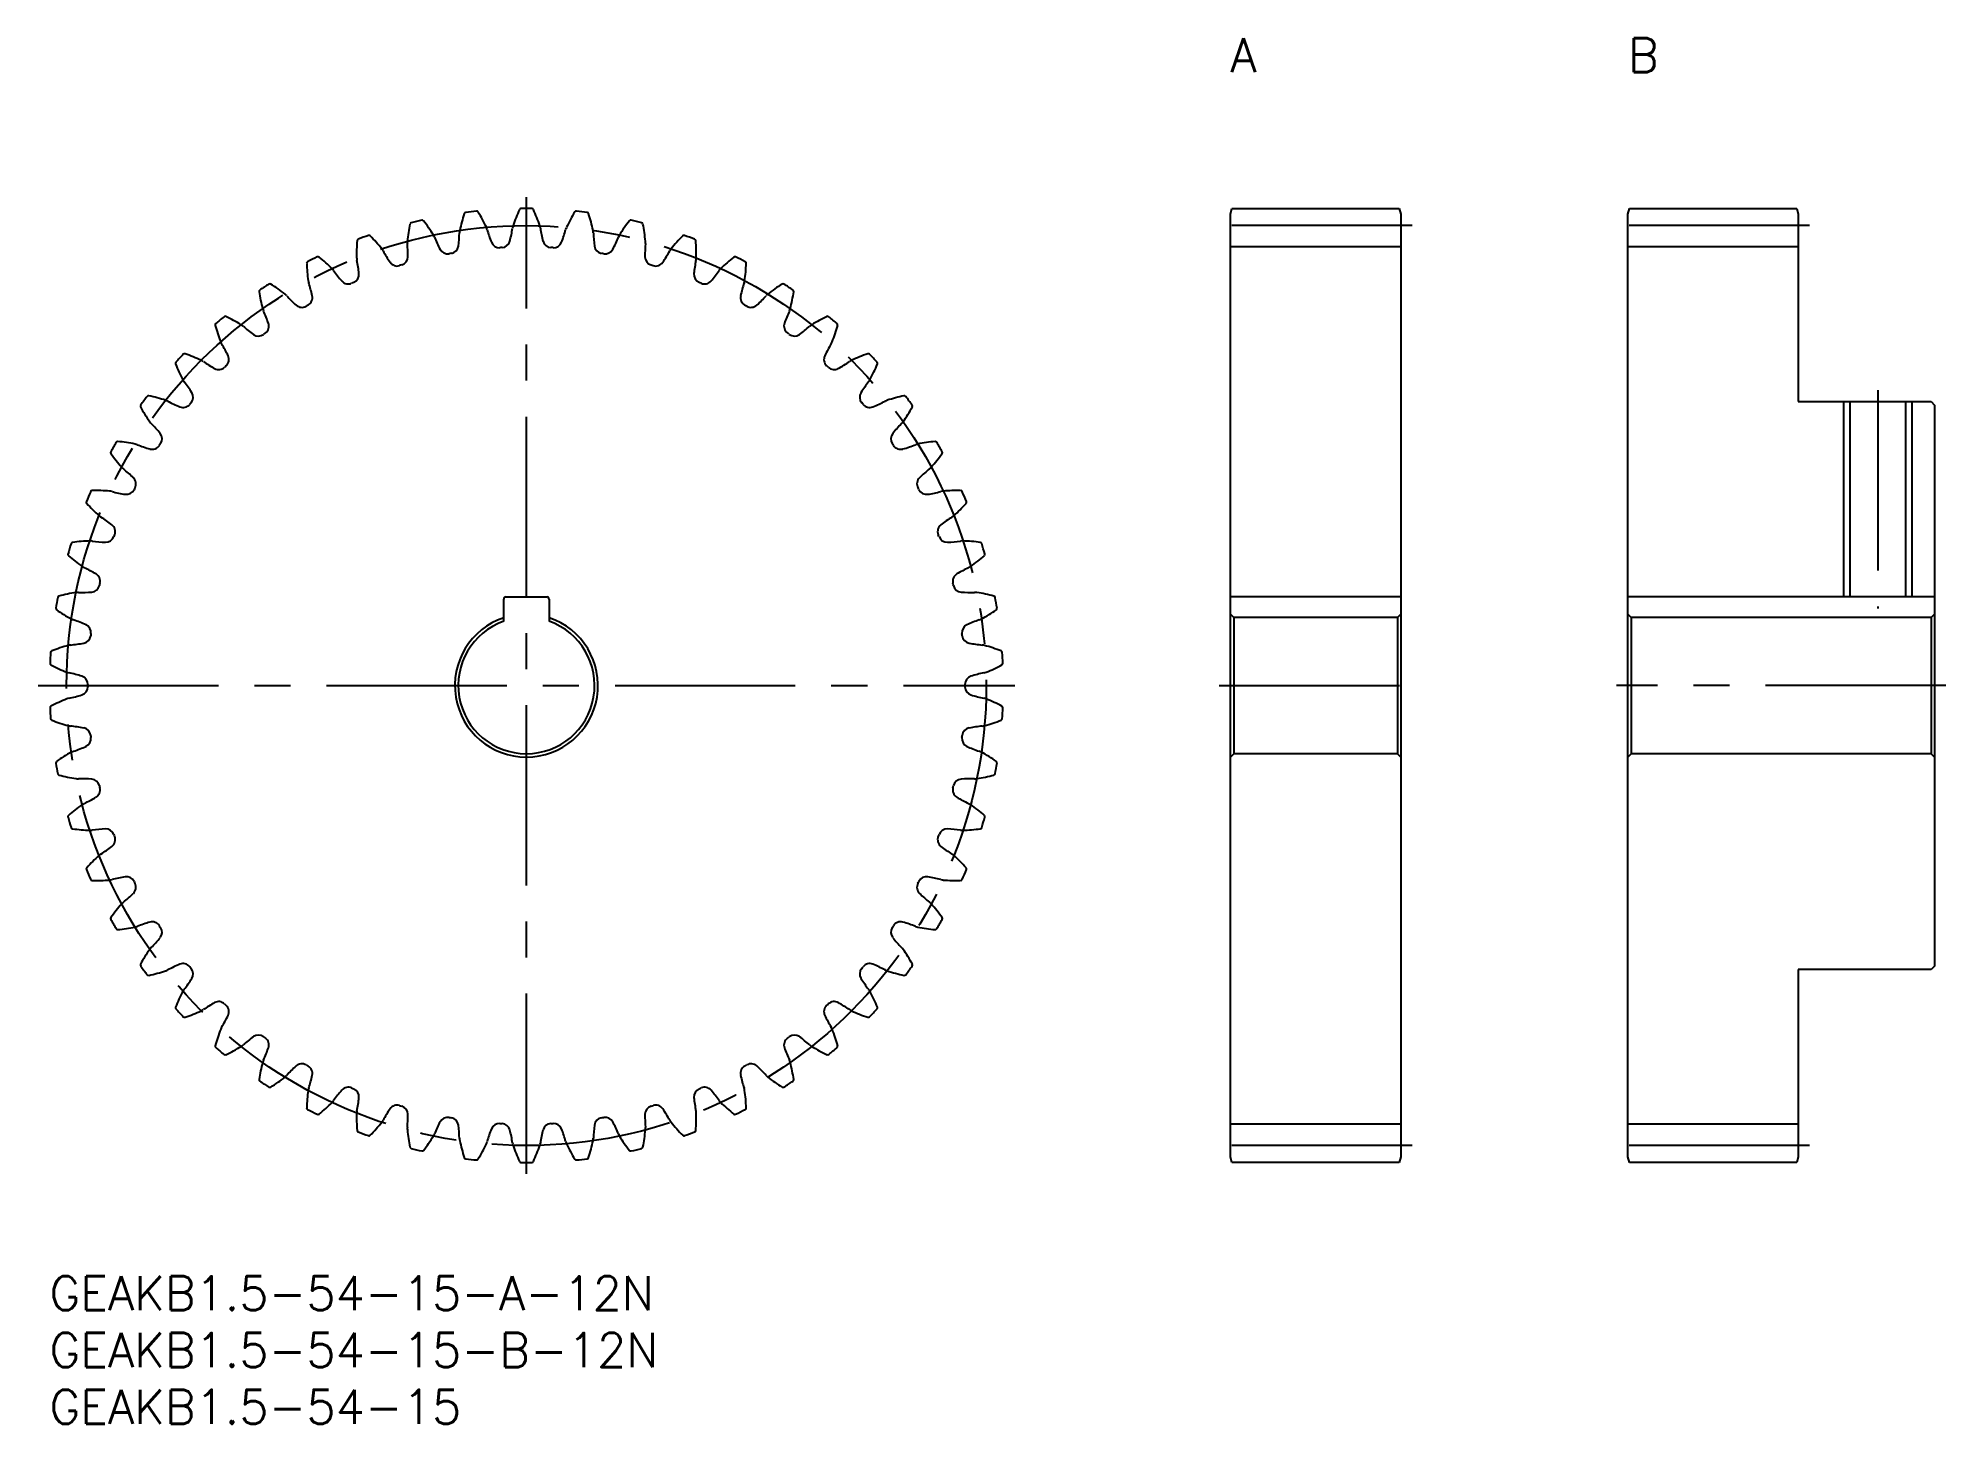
# Model space of a CAD drawing. Extents: x -1 to 167, y -13 to 109.
import ezdxf

# ---------------------------------------------------------------- set-up
doc = ezdxf.new("R2010")
doc.units = 0
doc.header["$LTSCALE"] = 0.5
doc.linetypes.add('CENTER', pattern=[50.8, 31.75, -6.35, 6.35, -6.35])
for name, color, linetype in [('MSM_CENTER', 1, 'CENTER'), ('MSM_CONTINUOUS', 7, 'CONTINUOUS'), ('MSM_NARROW', 5, 'CONTINUOUS'), ('MSM_PART_NUMBER', 7, 'CONTINUOUS')]:
    doc.layers.add(name, color=color, linetype=linetype)
doc.styles.get("Standard").update_dxf_attribs({"font": 'txt.shx', "height": 2, "bigfont": 'bigfont.shx'})

# ---------------------------------------------------------------- blocks, each defined once
blk = doc.blocks.new('*U3')
at = {"layer": 'MSM_PART_NUMBER'}
blk.add_text('GEAKB1.5-54-15-A-12N', height=3, dxfattribs=at).set_placement((0, -3))
blk = doc.blocks.new('*U4')
at = {"layer": 'MSM_PART_NUMBER'}
blk.add_text('GEAKB1.5-54-15-B-12N', height=3, dxfattribs=at).set_placement((0, -8))
blk = doc.blocks.new('*U5')
at = {"layer": 'MSM_PART_NUMBER'}
blk.add_text('GEAKB1.5-54-15', height=3, dxfattribs=at).set_placement((0, -13))
blk = doc.blocks.new('*U6')
at = {"layer": 'MSM_PART_NUMBER'}
blk.add_text('A', height=3, dxfattribs=at).set_placement((104, 106))
blk = doc.blocks.new('*U7')
at = {"layer": 'MSM_PART_NUMBER'}
blk.add_text('B', height=3, dxfattribs=at).set_placement((139, 106))

msp = doc.modelspace()

# ---------------------------------------------------------------- linework, layer by layer
at = {"layer": 'MSM_CENTER'}
for p, q in [((42, 9), (42, 95)), ((120, 92.5), (103, 92.5)), ((155, 92.5), (138, 92.5)), ((161, 78), (161, 58.8)), ((-1, 52), (85, 52)), ((103, 52), (120, 52)), ((167, 52), (138, 52)), ((120, 11.5), (103, 11.5)), ((155, 11.5), (138, 11.5))]:
    msp.add_line(p, q, dxfattribs=at)
msp.add_circle((42, 52), 40.5, dxfattribs=at)
at = {"layer": 'MSM_CONTINUOUS'}
for p, q in [((104, 93.5), (104.13, 94)), ((104, 10.5), (104, 93.5)), ((104.13, 94), (118.87, 94)), ((118.87, 94), (119, 93.5)), ((119, 93.5), (119, 10.5)), ((139, 93.5), (139.13, 94)), ((139, 10.5), (139, 93.5)), ((139.13, 94), (153.87, 94)), ((153.87, 94), (154, 93.5)), ((154, 93.5), (154, 77)), ((119, 90.63), (104, 90.63)), ((154, 90.63), (139, 90.63)), ((154, 77), (165.7, 77)), ((158.54, 77), (158.54, 59.8)), ((163.46, 77), (163.46, 59.8)), ((165.7, 77), (166, 76.7)), ((166, 76.7), (166, 27.3)), ((40, 57.66), (40, 59.6)), ((40.2, 59.8), (43.8, 59.8)), ((44, 59.6), (44, 57.66)), ((119, 59.8), (104, 59.8)), ((166, 59.8), (139, 59.8)), ((104.3, 58), (104, 58.3)), ((118.7, 58), (104.3, 58)), ((104.3, 58), (104.3, 46)), ((119, 58.3), (118.7, 58)), ((118.7, 58), (118.7, 46)), ((139.3, 58), (139, 58.3)), ((165.7, 58), (139.3, 58)), ((139.3, 58), (139.3, 46)), ((166, 58.3), (165.7, 58)), ((165.7, 58), (165.7, 46)), ((104.3, 46), (104, 45.7)), ((118.7, 46), (104.3, 46)), ((119, 45.7), (118.7, 46)), ((139.3, 46), (139, 45.7)), ((165.7, 46), (139.3, 46)), ((166, 45.7), (165.7, 46)), ((154, 27), (154, 10.5)), ((165.7, 27), (154, 27)), ((166, 27.3), (165.7, 27)), ((119, 13.37), (104, 13.37)), ((154, 13.37), (139, 13.37)), ((104.13, 10), (104, 10.5)), ((119, 10.5), (118.87, 10)), ((139.13, 10), (139, 10.5)), ((154, 10.5), (153.87, 10)), ((118.87, 10), (104.13, 10)), ((153.87, 10), (139.13, 10))]:
    msp.add_line(p, q, dxfattribs=at)
for centre, radius, start, end in [((44.97, 89.94), 13.5, 168.4809, 175), ((31.89, 92.61), 0.15, 103.9862, 168.4809), ((42, 52), 42, 102.6805, 103.9862), ((32.81, 92.83), 0.15, 38.1858, 102.6805), ((22.32, 84.58), 13.5, 31.6667, 38.1858), ((49.35, 89.34), 13.5, 161.8142, 168.3333), ((36.67, 93.51), 0.15, 97.3195, 161.8142), ((42, 52), 42, 96.0138, 97.3195), ((37.62, 93.62), 0.15, 31.5191, 96.0138), ((26.24, 86.64), 13.5, 25, 31.5191), ((42, 92.09), 1.24, 161.6667, 171.3757), ((53.64, 88.24), 13.5, 155.1476, 161.6667), ((41.52, 93.85), 0.15, 90.6529, 155.1476), ((42, 52), 42, 89.3471, 90.6529), ((42.48, 93.85), 0.15, 24.8524, 89.3471), ((30.36, 88.24), 13.5, 18.3333, 24.8524), ((42, 92.09), 1.24, 8.6243, 18.3333), ((57.76, 86.64), 13.5, 148.4809, 155), ((46.38, 93.62), 0.15, 83.9859, 148.4809), ((42, 52), 42, 82.6805, 83.9862), ((47.33, 93.51), 0.15, 18.1858, 82.6804), ((34.65, 89.34), 13.5, 11.6667, 18.1858), ((61.68, 84.58), 13.5, 141.8142, 148.3333), ((51.19, 92.83), 0.15, 77.3195, 141.8142), ((42, 52), 42, 76.0138, 77.3195), ((52.11, 92.61), 0.15, 11.5191, 76.0137), ((39.03, 89.94), 13.5, 5, 11.5191), ((40.54, 90.03), 13.5, 175.1476, 181.6667), ((27.24, 91.16), 0.15, 110.6529, 175.1476), ((42, 52), 42, 109.3471, 110.6529), ((28.14, 91.49), 0.15, 44.8524, 109.3472), ((18.67, 82.07), 13.5, 38.3333, 44.8524), ((32.75, 91.01), 1.24, 175, 184.7091), ((19.56, 89.93), 12, 359.1038, 4.7017), ((32.75, 91.01), 1.24, 21.9576, 31.6667), ((45.03, 95.96), 12, 201.965, 207.5629), ((24.11, 92.28), 12, 352.4371, 358.035), ((37.35, 91.82), 1.24, 168.3333, 178.0424), ((37.35, 91.82), 1.24, 15.2909, 25), ((50.12, 95.31), 12, 195.2983, 200.8962), ((39.61, 91.3), 0.75, 200.8962, 273.4839), ((39.81, 91.31), 0.75, 273.1828, 345.7705), ((28.91, 94.08), 12, 345.7705, 351.3684), ((55.09, 94.08), 12, 188.6316, 194.2295), ((44.19, 91.31), 0.75, 194.2295, 266.8173), ((44.39, 91.3), 0.75, 266.5161, 339.1038), ((33.88, 95.31), 12, 339.1038, 344.7017), ((46.65, 91.82), 1.24, 155, 164.7091), ((46.65, 91.82), 1.24, 1.9576, 11.6667), ((59.89, 92.28), 12, 181.965, 187.5629), ((38.97, 95.96), 12, 332.4371, 338.035), ((51.25, 91.01), 1.24, 148.3333, 158.0424), ((64.44, 89.93), 12, 175.2983, 180.8962), ((51.25, 91.01), 1.24, 355.2909, 5), ((65.33, 82.07), 13.5, 135.1476, 141.6667), ((55.86, 91.49), 0.15, 70.6529, 135.1475), ((42, 52), 42, 69.3471, 70.6529), ((56.76, 91.16), 0.15, 4.8524, 69.3471), ((43.46, 90.03), 13.5, 358.3333, 4.8524), ((22.79, 89.18), 0.15, 117.3195, 181.8142), ((36.14, 89.6), 13.5, 181.8142, 188.3333), ((42, 52), 42, 116.0138, 117.3195), ((23.65, 89.61), 0.15, 51.5191, 116.0138), ((15.34, 79.16), 13.5, 45, 51.5191), ((28.29, 89.67), 1.24, 181.6667, 191.3757), ((15.31, 87.06), 12, 5.7705, 11.3684), ((28.29, 89.67), 1.24, 28.6243, 38.3333), ((39.91, 96.02), 12, 208.6316, 214.2295), ((30.61, 89.69), 0.75, 214.2295, 286.8173), ((30.81, 89.75), 0.75, 286.5161, 359.1038), ((35.06, 90.76), 0.75, 207.5629, 280.1506), ((42, 52), 38.63, 99.8494, 100.1506), ((35.26, 90.79), 0.75, 279.8494, 352.4371), ((42, 52), 38.62, 93.1827, 93.4839), ((42, 52), 38.63, 86.5161, 86.8173), ((48.74, 90.79), 0.75, 187.5628, 260.1506), ((42, 52), 38.63, 79.8494, 80.1506), ((48.94, 90.76), 0.75, 259.8494, 332.4372), ((53.19, 89.75), 0.75, 180.8962, 253.4839), ((53.39, 89.69), 0.75, 253.1827, 325.7705), ((44.09, 96.02), 12, 325.7705, 331.3684), ((55.71, 89.67), 1.24, 141.6666, 151.3757), ((68.69, 87.06), 12, 168.6316, 174.2295), ((55.71, 89.67), 1.24, 348.6243, 358.3333), ((68.66, 79.16), 13.5, 128.4809, 135), ((60.35, 89.61), 0.15, 63.9862, 128.4809), ((42, 52), 42, 62.6805, 63.9862), ((47.86, 89.6), 13.5, 351.6667, 358.1858), ((61.21, 89.18), 0.15, 358.1858, 62.6805), ((19.4, 87.22), 0.15, 58.1858, 122.6804), ((24.01, 87.83), 1.24, 188.3333, 198.0424), ((11.42, 83.73), 12, 12.4371, 18.035), ((24.01, 87.83), 1.24, 35.2909, 45), ((34.81, 95.48), 12, 215.2983, 220.8962), ((26.31, 88.11), 0.75, 220.8962, 293.4839), ((42, 52), 38.62, 113.1827, 113.4839), ((26.5, 88.2), 0.75, 293.1827, 5.7705), ((42, 52), 38.63, 106.5161, 106.8173), ((42, 52), 38.62, 73.1827, 73.4839), ((57.5, 88.2), 0.75, 174.2295, 246.8173), ((42, 52), 38.63, 66.5161, 66.8173), ((57.69, 88.11), 0.75, 246.5161, 319.1038), ((49.19, 95.48), 12, 319.1038, 324.7017), ((59.99, 87.83), 1.24, 135, 144.7091), ((72.58, 83.73), 12, 161.965, 167.5629), ((59.99, 87.83), 1.24, 341.9576, 351.6667), ((64.6, 87.22), 0.15, 57.3195, 121.8142), ((18.61, 86.7), 0.15, 123.9862, 188.4809), ((31.81, 88.67), 13.5, 188.4809, 195), ((42, 52), 42, 122.6805, 123.9862), ((12.37, 75.88), 13.5, 51.6667, 58.1858), ((19.97, 85.5), 1.24, 41.9576, 51.6667), ((29.81, 94.35), 12, 221.965, 227.5629), ((22.4, 86.15), 0.75, 299.8494, 12.4371), ((61.6, 86.15), 0.75, 167.5628, 240.1506), ((54.19, 94.35), 12, 312.4371, 318.035), ((64.03, 85.5), 1.24, 128.3333, 138.0424), ((71.63, 75.88), 13.5, 121.8142, 128.3333), ((42, 52), 42, 56.0138, 57.3195), ((52.19, 88.67), 13.5, 345, 351.5191), ((65.39, 86.7), 0.15, 351.5191, 56.0138), ((42, 52), 42, 129.3471, 130.6529), ((15.47, 84.36), 0.15, 64.8524, 129.3471), ((9.79, 72.28), 13.5, 58.3333, 64.8524), ((19.97, 85.5), 1.24, 195, 204.7091), ((7.94, 79.96), 12, 19.1038, 24.7017), ((22.22, 86.05), 0.75, 227.5629, 300.1506), ((42, 52), 38.63, 119.8494, 120.1506), ((42, 52), 38.62, 59.8494, 60.1506), ((61.78, 86.05), 0.75, 239.8494, 312.4371), ((76.06, 79.96), 12, 155.2983, 160.8962), ((64.03, 85.5), 1.24, 335.2909, 345), ((74.21, 72.28), 13.5, 115.1476, 121.6667), ((68.53, 84.36), 0.15, 50.6529, 115.1475), ((42, 52), 42, 49.3471, 50.6529), ((14.74, 83.75), 0.15, 130.6529, 195.1476), ((27.62, 87.24), 13.5, 195.1476, 201.6667), ((16.23, 82.71), 1.24, 48.6243, 58.3333), ((24.98, 92.65), 12, 228.6316, 234.2295), ((18.4, 83.52), 0.75, 234.2295, 306.8173), ((42, 52), 38.63, 126.5161, 126.8173), ((18.57, 83.65), 0.75, 306.5161, 19.1038), ((65.43, 83.65), 0.75, 160.8962, 233.4839), ((42, 52), 38.63, 53.1827, 53.4839), ((65.6, 83.52), 0.75, 233.1827, 305.7704), ((59.02, 92.65), 12, 305.7705, 311.3684), ((67.77, 82.71), 1.24, 121.6666, 131.3757), ((56.38, 87.24), 13.5, 338.3333, 344.8524), ((69.26, 83.75), 0.15, 344.8524, 49.3472), ((42, 52), 42, 136.0138, 137.3195), ((11.89, 81.06), 0.15, 71.5191, 136.0138), ((7.66, 68.4), 13.5, 65, 71.5191), ((16.23, 82.71), 1.24, 201.6667, 211.3757), ((4.92, 75.82), 12, 25.7705, 31.3684), ((15.05, 80.71), 0.75, 313.1827, 25.7705), ((68.95, 80.71), 0.75, 154.2295, 226.8173), ((79.08, 75.82), 12, 148.6316, 154.2295), ((67.77, 82.71), 1.24, 328.6243, 338.3333), ((76.34, 68.4), 13.5, 108.4809, 115), ((72.11, 81.06), 0.15, 43.9862, 108.4809), ((42, 52), 42, 42.6805, 43.9862), ((11.23, 80.37), 0.15, 137.3195, 201.8142), ((23.63, 85.33), 13.5, 201.8142, 208.3333), ((12.84, 79.51), 1.24, 55.2909, 65), ((20.38, 90.4), 12, 235.2983, 240.8962), ((14.9, 80.57), 0.75, 240.8962, 313.4839), ((42, 52), 38.63, 133.1827, 133.4839), ((42, 52), 38.63, 46.5161, 46.8173), ((69.1, 80.57), 0.75, 226.5161, 299.1038), ((63.62, 90.4), 12, 299.1038, 304.7017), ((71.16, 79.51), 1.24, 115, 124.7091), ((60.37, 85.33), 13.5, 331.6667, 338.1858), ((72.77, 80.37), 0.15, 338.1858, 42.6805), ((42, 52), 42, 142.6805, 143.9862), ((8.72, 77.37), 0.15, 78.1858, 142.6804), ((5.98, 64.3), 13.5, 71.6667, 78.1858), ((12.84, 79.51), 1.24, 208.3333, 218.0424), ((2.41, 71.35), 12, 32.4371, 38.035), ((11.9, 77.39), 0.75, 319.8494, 32.4371), ((72.1, 77.39), 0.75, 147.5628, 220.1506), ((81.59, 71.35), 12, 141.965, 147.5629), ((71.16, 79.51), 1.24, 321.9576, 331.6667), ((78.02, 64.3), 13.5, 101.8142, 108.3333), ((75.28, 77.37), 0.15, 37.3195, 101.8142), ((42, 52), 42, 36.0138, 37.3195), ((8.15, 76.61), 0.15, 143.9862, 208.4809), ((19.88, 82.97), 13.5, 208.4809, 215), ((9.84, 75.94), 1.24, 61.9576, 71.6667), ((16.06, 87.63), 12, 241.965, 247.5629), ((11.77, 77.23), 0.75, 247.5629, 320.1506), ((42, 52), 38.62, 139.8494, 140.1506), ((42, 52), 38.63, 39.8494, 40.1506), ((72.23, 77.23), 0.75, 219.8494, 292.4371), ((67.94, 87.63), 12, 292.4371, 298.035), ((74.16, 75.94), 1.24, 108.3333, 118.0424), ((64.12, 82.97), 13.5, 325, 331.5191), ((75.85, 76.61), 0.15, 331.5191, 36.0138), ((9.84, 75.94), 1.24, 215, 224.7091), ((0.43, 66.63), 12, 39.1038, 44.7017), ((9.16, 73.72), 0.75, 326.5161, 39.1038), ((74.84, 73.72), 0.75, 140.8962, 213.4839), ((83.57, 66.63), 12, 135.2983, 140.8962), ((74.16, 75.94), 1.24, 315.2909, 325), ((5.52, 72.51), 0.15, 150.6529, 215.1476), ((42, 52), 42, 149.3471, 150.6529), ((16.44, 80.2), 13.5, 215.1476, 221.6667), ((6, 73.34), 0.15, 84.8524, 149.3471), ((4.8, 60.04), 13.5, 78.3333, 84.8524), ((7.28, 72.05), 1.24, 68.6243, 78.3333), ((12.1, 84.38), 12, 248.6316, 254.2295), ((9.05, 73.55), 0.75, 254.2295, 326.8173), ((42, 52), 38.63, 146.5161, 146.8173), ((42, 52), 38.63, 33.1827, 33.4839), ((74.95, 73.55), 0.75, 213.1827, 285.7704), ((71.9, 84.38), 12, 285.7705, 291.3684), ((76.72, 72.05), 1.24, 101.6666, 111.3757), ((79.2, 60.04), 13.5, 95.1476, 101.6667), ((67.56, 80.2), 13.5, 318.3333, 324.8524), ((78, 73.34), 0.15, 30.6529, 95.1475), ((42, 52), 42, 29.3471, 30.6529), ((78.48, 72.51), 0.15, 324.8524, 29.3471), ((7.28, 72.05), 1.24, 221.6667, 231.3757), ((-0.99, 61.7), 12, 45.7705, 51.3684), ((84.99, 61.7), 12, 128.6316, 134.2295), ((76.72, 72.05), 1.24, 308.6243, 318.3333), ((42, 52), 42, 156.0138, 157.3195), ((3.76, 69.01), 0.15, 91.5191, 156.0138), ((4.12, 55.67), 13.5, 85, 91.5191), ((5.19, 67.88), 1.24, 75.2909, 85), ((8.55, 80.69), 12, 255.2983, 260.8962), ((6.77, 69.58), 0.75, 260.8962, 333.4839), ((6.86, 69.76), 0.75, 333.1827, 45.7705), ((42, 52), 38.62, 153.1827, 153.4839), ((77.14, 69.76), 0.75, 134.2295, 206.8173), ((42, 52), 38.63, 26.5161, 26.8173), ((77.23, 69.58), 0.75, 206.5161, 279.1038), ((75.45, 80.69), 12, 279.1038, 284.7017), ((78.81, 67.88), 1.24, 95, 104.7091), ((79.88, 55.67), 13.5, 88.4809, 95), ((80.24, 69.01), 0.15, 23.9862, 88.4809), ((42, 52), 42, 22.6805, 23.9862), ((3.39, 68.14), 0.15, 157.3195, 221.8143), ((13.34, 77.04), 13.5, 221.8142, 228.3333), ((70.66, 77.04), 13.5, 311.6667, 318.1858), ((80.61, 68.14), 0.15, 318.1858, 22.6805), ((5.19, 67.88), 1.24, 228.3333, 238.0424), ((-1.82, 56.65), 12, 52.4371, 58.035), ((5.04, 65.56), 0.75, 339.8494, 52.4371), ((78.96, 65.56), 0.75, 127.5628, 200.1506), ((85.82, 56.65), 12, 121.965, 127.5629), ((78.81, 67.88), 1.24, 301.9576, 311.6667), ((42, 52), 42, 162.6805, 163.9862), ((2.05, 64.46), 0.15, 98.1858, 162.6804), ((3.95, 51.24), 13.5, 91.6667, 98.1858), ((3.59, 63.5), 1.24, 81.9576, 91.6667), ((5.44, 76.61), 12, 261.965, 267.5629), ((4.96, 65.37), 0.75, 267.5629, 340.1506), ((42, 52), 38.63, 159.8494, 160.1506), ((42, 52), 38.62, 19.8494, 20.1506), ((79.04, 65.37), 0.75, 199.8494, 272.4371), ((78.56, 76.61), 12, 272.4371, 278.035), ((80.41, 63.5), 1.24, 88.3333, 98.0424), ((80.05, 51.24), 13.5, 81.8142, 88.3333), ((81.95, 64.46), 0.15, 17.3195, 81.8142), ((42, 52), 42, 16.0138, 17.3195), ((1.77, 63.55), 0.15, 163.9862, 228.4809), ((10.62, 73.54), 13.5, 228.4809, 235), ((3.59, 63.5), 1.24, 235, 244.7091), ((-2.07, 51.53), 12, 59.1038, 64.7017), ((86.07, 51.53), 12, 115.2983, 120.8962), ((80.41, 63.5), 1.24, 295.2909, 305), ((73.38, 73.54), 13.5, 305, 311.5191), ((82.23, 63.55), 0.15, 311.5191, 16.0138), ((3.66, 60.98), 0.75, 274.2295, 346.8173), ((3.71, 61.18), 0.75, 346.5161, 59.1038), ((42, 52), 38.63, 166.5161, 166.8173), ((80.29, 61.18), 0.75, 120.8962, 193.4839), ((42, 52), 38.63, 13.1827, 13.4839), ((80.34, 60.98), 0.75, 193.1827, 265.7705), ((42, 52), 42, 169.3471, 170.6529), ((0.71, 58.8), 0.15, 170.6529, 235.1475), ((0.87, 59.74), 0.15, 104.8524, 169.3471), ((4.29, 46.83), 13.5, 98.3333, 104.8524), ((2.52, 58.96), 1.24, 88.6243, 98.3333), ((2.83, 72.2), 12, 268.6316, 274.2295), ((40.2, 59.6), 0.2, 90, 180), ((43.8, 59.6), 0.2, 0, 90), ((81.17, 72.2), 12, 265.7705, 271.3684), ((81.48, 58.96), 1.24, 81.6666, 91.3757), ((79.71, 46.83), 13.5, 75.1476, 81.6667), ((83.13, 59.74), 0.15, 10.6529, 75.1475), ((42, 52), 42, 9.3471, 10.6529), ((83.29, 58.8), 0.15, 304.8524, 9.3472), ((8.33, 69.75), 13.5, 235.1476, 241.6667), ((2.52, 58.96), 1.24, 241.6666, 251.3757), ((-1.71, 46.41), 12, 65.7705, 71.3684), ((2.9, 56.67), 0.75, 353.1827, 65.7705), ((42, 52), 6.3, 108.5094, 71.4906), ((42, 52), 6, 109.4712, 70.5288), ((81.1, 56.67), 0.75, 114.2295, 186.8173), ((85.71, 46.41), 12, 108.6316, 114.2295), ((81.48, 58.96), 1.24, 288.6243, 298.3333), ((75.67, 69.75), 13.5, 298.3333, 304.8524), ((5.15, 42.49), 13.5, 105, 111.5191), ((1.98, 54.33), 1.24, 95.2909, 105), ((0.75, 67.52), 12, 275.2983, 280.8962), ((2.88, 56.47), 0.75, 280.8962, 353.4839), ((42, 52), 38.62, 173.1827, 173.4839), ((42, 52), 38.62, 6.5161, 6.8173), ((81.12, 56.47), 0.75, 186.5161, 259.1038), ((83.25, 67.52), 12, 259.1038, 264.7017), ((82.02, 54.33), 1.24, 75, 84.7091), ((78.85, 42.49), 13.5, 68.4809, 75), ((42, 52), 42, 176.0138, 177.3195), ((0.2, 53.96), 0.15, 177.3195, 241.8142), ((0.25, 54.91), 0.15, 111.5191, 176.0138), ((6.5, 65.72), 13.5, 241.8142, 248.3333), ((77.5, 65.72), 13.5, 291.6667, 298.1858), ((83.75, 54.91), 0.15, 3.9862, 68.4809), ((83.8, 53.96), 0.15, 298.1858, 2.6805), ((42, 52), 42, 2.6805, 3.9862), ((1.98, 54.33), 1.24, 248.3333, 258.0424), ((-0.77, 41.38), 12, 72.4371, 78.035), ((2.63, 52.1), 0.75, 359.8494, 72.4371), ((42, 52), 38.63, 179.8494, 180.1506), ((81.37, 52.1), 0.75, 107.5628, 180.1506), ((42, 52), 38.63, 359.8494, 0.1506), ((84.77, 41.38), 12, 101.965, 107.5629), ((82.02, 54.33), 1.24, 281.9576, 291.6667), ((6.5, 38.28), 13.5, 111.6667, 118.1858), ((1.98, 49.67), 1.24, 101.9576, 111.6667), ((-0.77, 62.62), 12, 281.965, 287.5629), ((2.63, 51.9), 0.75, 287.5629, 0.1506), ((81.37, 51.9), 0.75, 179.8494, 252.4371), ((84.77, 62.62), 12, 252.4371, 258.035), ((82.02, 49.67), 1.24, 68.3333, 78.0424), ((77.5, 38.28), 13.5, 61.8142, 68.3333), ((0.2, 50.04), 0.15, 118.1858, 182.6804), ((42, 52), 42, 182.6805, 183.9862), ((0.25, 49.09), 0.15, 183.9862, 248.4809), ((5.15, 61.51), 13.5, 248.4809, 255), ((78.85, 61.51), 13.5, 285, 291.5191), ((83.75, 49.09), 0.15, 291.5191, 356.0138), ((83.8, 50.04), 0.15, 357.3195, 61.8142), ((42, 52), 42, 356.0138, 357.3195), ((1.98, 49.67), 1.24, 255, 264.7091), ((0.75, 36.48), 12, 79.1038, 84.7017), ((2.88, 47.53), 0.75, 6.5161, 79.1038), ((2.9, 47.33), 0.75, 294.2295, 6.8173), ((42, 52), 38.63, 186.5161, 186.8173), ((42, 52), 38.63, 353.1827, 353.4839), ((81.1, 47.33), 0.75, 173.1827, 245.7704), ((81.12, 47.53), 0.75, 100.8962, 173.4839), ((83.25, 36.48), 12, 95.2983, 100.8962), ((82.02, 49.67), 1.24, 275.2909, 285), ((8.33, 34.25), 13.5, 118.3333, 124.8524), ((2.52, 45.04), 1.24, 108.6243, 118.3333), ((-1.71, 57.59), 12, 288.6316, 294.2295), ((85.71, 57.59), 12, 245.7705, 251.3684), ((81.48, 45.04), 1.24, 61.6666, 71.3757), ((75.67, 34.25), 13.5, 55.1476, 61.6667), ((0.71, 45.2), 0.15, 124.8524, 189.3471), ((42, 52), 42, 189.3471, 190.6529), ((0.87, 44.26), 0.15, 190.6529, 255.1475), ((4.29, 57.17), 13.5, 255.1476, 261.6667), ((2.52, 45.04), 1.24, 261.6667, 271.3757), ((2.83, 31.8), 12, 85.7705, 91.3684), ((3.66, 43.02), 0.75, 13.1827, 85.7705), ((80.34, 43.02), 0.75, 94.2295, 166.8173), ((81.17, 31.8), 12, 88.6316, 94.2295), ((81.48, 45.04), 1.24, 268.6243, 278.3333), ((79.71, 57.17), 13.5, 278.3333, 284.8524), ((83.13, 44.26), 0.15, 284.8524, 349.3472), ((42, 52), 42, 349.3471, 350.6529), ((83.29, 45.2), 0.15, 350.6529, 55.1475), ((-2.07, 52.47), 12, 295.2983, 300.8962), ((3.71, 42.82), 0.75, 300.8962, 13.4839), ((42, 52), 38.63, 193.1827, 193.4839), ((80.29, 42.82), 0.75, 166.5161, 239.1038), ((42, 52), 38.63, 346.5161, 346.8173), ((86.07, 52.47), 12, 239.1038, 244.7017), ((1.77, 40.45), 0.15, 131.5191, 196.0138), ((42, 52), 42, 196.0138, 197.3195), ((10.62, 30.46), 13.5, 125, 131.5191), ((3.59, 40.5), 1.24, 115.2909, 125), ((80.41, 40.5), 1.24, 55, 64.7091), ((73.38, 30.46), 13.5, 48.4809, 55), ((42, 52), 42, 342.6805, 343.9862), ((82.23, 40.45), 0.15, 343.9862, 48.4809), ((2.05, 39.54), 0.15, 197.3195, 261.8142), ((3.95, 52.76), 13.5, 261.8142, 268.3333), ((3.59, 40.5), 1.24, 268.3333, 278.0424), ((5.44, 27.39), 12, 92.4371, 98.035), ((4.96, 38.63), 0.75, 19.8494, 92.4372), ((5.04, 38.44), 0.75, 307.5629, 20.1506), ((42, 52), 38.63, 199.8494, 200.1506), ((78.96, 38.44), 0.75, 159.8494, 232.4371), ((42, 52), 38.63, 339.8494, 340.1506), ((79.04, 38.63), 0.75, 87.5629, 160.1506), ((78.56, 27.39), 12, 81.965, 87.5629), ((80.41, 40.5), 1.24, 261.9576, 271.6667), ((80.05, 52.76), 13.5, 271.6667, 278.1858), ((81.95, 39.54), 0.15, 278.1858, 342.6805), ((13.34, 26.96), 13.5, 131.6667, 138.1858), ((5.19, 36.12), 1.24, 121.9576, 131.6667), ((-1.82, 47.35), 12, 301.965, 307.5629), ((85.82, 47.35), 12, 232.4371, 238.035), ((78.81, 36.12), 1.24, 48.3333, 58.0424), ((70.66, 26.96), 13.5, 41.8142, 48.3333), ((3.39, 35.86), 0.15, 138.1858, 202.6804), ((42, 52), 42, 202.6805, 203.9862), ((42, 52), 42, 336.0138, 337.3195), ((80.61, 35.86), 0.15, 337.3195, 41.8142), ((3.76, 34.99), 0.15, 203.9862, 268.4809), ((4.12, 48.33), 13.5, 268.4809, 275), ((5.19, 36.12), 1.24, 275, 284.7091), ((8.55, 23.31), 12, 99.1038, 104.7017), ((-0.99, 42.3), 12, 308.6316, 314.2295), ((6.77, 34.42), 0.75, 26.5161, 99.1038), ((6.86, 34.24), 0.75, 314.2295, 26.8173), ((42, 52), 38.62, 206.5161, 206.8173), ((77.14, 34.24), 0.75, 153.1827, 225.7705), ((42, 52), 38.62, 333.1827, 333.4839), ((77.23, 34.42), 0.75, 80.8962, 153.4839), ((84.99, 42.3), 12, 225.7705, 231.3684), ((75.45, 23.31), 12, 75.2983, 80.8962), ((78.81, 36.12), 1.24, 255.2909, 265), ((79.88, 48.33), 13.5, 265, 271.5191), ((80.24, 34.99), 0.15, 271.5191, 336.0138), ((16.44, 23.8), 13.5, 138.3333, 144.8524), ((7.28, 31.95), 1.24, 128.6243, 138.3333), ((76.72, 31.95), 1.24, 41.6666, 51.3757), ((67.56, 23.8), 13.5, 35.1476, 41.6667), ((5.52, 31.49), 0.15, 144.8524, 209.3471), ((42, 52), 42, 209.3471, 210.6529), ((6, 30.66), 0.15, 210.6529, 275.1475), ((4.8, 43.96), 13.5, 275.1476, 281.6667), ((7.28, 31.95), 1.24, 281.6667, 291.3757), ((12.1, 19.62), 12, 105.7705, 111.3684), ((9.05, 30.45), 0.75, 33.1827, 105.7705), ((42, 52), 38.63, 213.1827, 213.4839), ((9.16, 30.28), 0.75, 320.8962, 33.4839), ((74.84, 30.28), 0.75, 146.5161, 219.1038), ((42, 52), 38.63, 326.5161, 326.8173), ((74.95, 30.45), 0.75, 74.2295, 146.8173), ((71.9, 19.62), 12, 68.6316, 74.2295), ((76.72, 31.95), 1.24, 248.6243, 258.3333), ((79.2, 43.96), 13.5, 258.3333, 264.8524), ((78, 30.66), 0.15, 264.8524, 329.3472), ((42, 52), 42, 329.3471, 330.6529), ((78.48, 31.49), 0.15, 330.6529, 35.1475), ((19.88, 21.03), 13.5, 145, 151.5191), ((9.84, 28.06), 1.24, 135.2909, 145), ((0.43, 37.37), 12, 315.2983, 320.8962), ((83.57, 37.37), 12, 219.1038, 224.7017), ((74.16, 28.06), 1.24, 35, 44.7091), ((64.12, 21.03), 13.5, 28.4809, 35), ((8.15, 27.39), 0.15, 151.5191, 216.0138), ((42, 52), 42, 216.0138, 217.3195), ((5.98, 39.7), 13.5, 281.8142, 288.3333), ((9.84, 28.06), 1.24, 288.3333, 298.0424), ((16.06, 16.37), 12, 112.4371, 118.035), ((11.77, 26.77), 0.75, 39.8494, 112.4371), ((42, 52), 38.62, 219.8494, 220.1506), ((11.9, 26.61), 0.75, 327.5629, 40.1506), ((72.1, 26.61), 0.75, 139.8494, 212.4371), ((42, 52), 38.63, 319.8494, 320.1506), ((72.23, 26.77), 0.75, 67.5629, 140.1506), ((67.94, 16.37), 12, 61.965, 67.5629), ((74.16, 28.06), 1.24, 241.9576, 251.6667), ((78.02, 39.7), 13.5, 251.6667, 258.1858), ((42, 52), 42, 322.6805, 323.9862), ((75.85, 27.39), 0.15, 323.9862, 28.4809), ((8.72, 26.63), 0.15, 217.3195, 281.8142), ((12.84, 24.49), 1.24, 141.9576, 151.6667), ((2.41, 32.65), 12, 321.965, 327.5629), ((81.59, 32.65), 12, 212.4371, 218.035), ((71.16, 24.49), 1.24, 28.3333, 38.0424), ((75.28, 26.63), 0.15, 258.1858, 322.6805), ((11.23, 23.63), 0.15, 158.1858, 222.6804), ((23.63, 18.67), 13.5, 151.6667, 158.1858), ((42, 52), 42, 222.6805, 223.9862), ((20.38, 13.6), 12, 119.1038, 124.7017), ((14.9, 23.43), 0.75, 46.5161, 119.1038), ((42, 52), 38.63, 226.5161, 226.8173), ((15.05, 23.29), 0.75, 334.2295, 46.8173), ((68.95, 23.29), 0.75, 133.1827, 205.7705), ((42, 52), 38.63, 313.1827, 313.4839), ((69.1, 23.43), 0.75, 60.8962, 133.4839), ((63.62, 13.6), 12, 55.2983, 60.8962), ((42, 52), 42, 316.0138, 317.3195), ((60.37, 18.67), 13.5, 21.8142, 28.3333), ((72.77, 23.63), 0.15, 317.3195, 21.8142), ((11.89, 22.94), 0.15, 223.9862, 288.4809), ((7.66, 35.6), 13.5, 288.4809, 295), ((12.84, 24.49), 1.24, 295, 304.7091), ((16.23, 21.29), 1.24, 148.6243, 158.3333), ((4.92, 28.18), 12, 328.6316, 334.2295), ((79.08, 28.18), 12, 205.7705, 211.3684), ((67.77, 21.29), 1.24, 21.6666, 31.3757), ((71.16, 24.49), 1.24, 235.2909, 245), ((76.34, 35.6), 13.5, 245, 251.5191), ((72.11, 22.94), 0.15, 251.5191, 316.0138), ((27.62, 16.76), 13.5, 158.3333, 164.8524), ((14.74, 20.25), 0.15, 164.8524, 229.3472), ((9.79, 31.72), 13.5, 295.1476, 301.6667), ((16.23, 21.29), 1.24, 301.6667, 311.3757), ((24.98, 11.35), 12, 125.7705, 131.3684), ((18.4, 20.48), 0.75, 53.1827, 125.7705), ((42, 52), 38.63, 233.1827, 233.4839), ((18.57, 20.35), 0.75, 340.8962, 53.4839), ((65.43, 20.35), 0.75, 126.5161, 199.1038), ((42, 52), 38.63, 306.5161, 306.8173), ((65.6, 20.48), 0.75, 54.2295, 126.8173), ((59.02, 11.35), 12, 48.6316, 54.2295), ((67.77, 21.29), 1.24, 228.6243, 238.3333), ((74.21, 31.72), 13.5, 238.3333, 244.8524), ((56.38, 16.76), 13.5, 15.1476, 21.6667), ((69.26, 20.25), 0.15, 310.6529, 15.1475), ((42, 52), 42, 229.3471, 230.6529), ((15.47, 19.64), 0.15, 230.6529, 295.1475), ((31.81, 15.33), 13.5, 165, 171.5191), ((19.97, 18.5), 1.24, 155.2909, 165), ((7.94, 24.04), 12, 335.2983, 340.8962), ((29.81, 9.65), 12, 132.4371, 138.035), ((22.22, 17.95), 0.75, 59.8494, 132.4371), ((42, 52), 38.63, 239.8494, 240.1506), ((22.4, 17.85), 0.75, 347.5629, 60.1506), ((61.6, 17.85), 0.75, 119.8494, 192.4371), ((42, 52), 38.63, 299.8494, 300.1506), ((61.78, 17.95), 0.75, 47.5629, 120.1506), ((54.19, 9.65), 12, 41.965, 47.5629), ((76.06, 24.04), 12, 199.1038, 204.7017), ((64.03, 18.5), 1.24, 15, 24.7091), ((52.19, 15.33), 13.5, 8.4809, 15), ((68.53, 19.64), 0.15, 244.8524, 309.3471), ((42, 52), 42, 309.3471, 310.6529), ((18.61, 17.3), 0.15, 171.5191, 236.0138), ((42, 52), 42, 236.0138, 237.3195), ((12.37, 28.12), 13.5, 301.8142, 308.3333), ((19.97, 18.5), 1.24, 308.3333, 318.0424), ((11.42, 20.27), 12, 341.965, 347.5629), ((72.58, 20.27), 12, 192.4371, 198.035), ((64.03, 18.5), 1.24, 221.9576, 231.6667), ((71.63, 28.12), 13.5, 231.6667, 238.1858), ((42, 52), 42, 302.6805, 303.9862), ((65.39, 17.3), 0.15, 303.9862, 8.4809), ((19.4, 16.78), 0.15, 237.3195, 301.8142), ((36.14, 14.4), 13.5, 171.6667, 178.1858), ((24.01, 16.17), 1.24, 161.9576, 171.6667), ((15.34, 24.84), 13.5, 308.4809, 315), ((24.01, 16.17), 1.24, 315, 324.7091), ((34.81, 8.52), 12, 139.1038, 144.7017), ((26.31, 15.89), 0.75, 66.5161, 139.1038), ((42, 52), 38.63, 246.5161, 246.8173), ((26.5, 15.8), 0.75, 354.2295, 66.8173), ((15.31, 16.94), 12, 348.6316, 354.2295), ((57.5, 15.8), 0.75, 113.1827, 185.7704), ((68.69, 16.94), 12, 185.7705, 191.3684), ((42, 52), 38.63, 293.1827, 293.4839), ((57.69, 15.89), 0.75, 40.8962, 113.4839), ((49.19, 8.52), 12, 35.2983, 40.8962), ((59.99, 16.17), 1.24, 215.2909, 225), ((68.66, 24.84), 13.5, 225, 231.5191), ((59.99, 16.17), 1.24, 8.3333, 18.0424), ((47.86, 14.4), 13.5, 1.8142, 8.3333), ((64.6, 16.78), 0.15, 238.1858, 302.6804), ((22.79, 14.82), 0.15, 178.1858, 242.6804), ((42, 52), 42, 242.6805, 243.9862), ((23.65, 14.39), 0.15, 243.9862, 308.4809), ((40.54, 13.97), 13.5, 178.3333, 184.8524), ((28.29, 14.33), 1.24, 168.6243, 178.3333), ((18.67, 21.93), 13.5, 315.1476, 321.6667), ((28.29, 14.33), 1.24, 321.6666, 331.3757), ((39.91, 7.98), 12, 145.7705, 151.3684), ((30.61, 14.31), 0.75, 73.1827, 145.7705), ((42, 52), 38.63, 253.1827, 253.4839), ((30.81, 14.25), 0.75, 0.8962, 73.4839), ((19.56, 14.07), 12, 355.2983, 0.8962), ((45.03, 8.04), 12, 152.4371, 158.035), ((35.06, 13.24), 0.75, 79.8494, 152.4371), ((42, 52), 38.63, 259.8494, 260.1506), ((35.26, 13.21), 0.75, 7.5629, 80.1506), ((39.61, 12.7), 0.75, 86.5161, 159.1038), ((42, 52), 38.63, 266.5161, 266.8173), ((42, 52), 38.62, 273.1827, 273.4839), ((44.39, 12.7), 0.75, 20.8962, 93.4839), ((48.74, 13.21), 0.75, 99.8494, 172.4371), ((42, 52), 38.63, 279.8494, 280.1506), ((48.94, 13.24), 0.75, 27.5629, 100.1506), ((38.97, 8.04), 12, 21.965, 27.5629), ((53.19, 14.25), 0.75, 106.5161, 179.1038), ((64.44, 14.07), 12, 179.1038, 184.7017), ((42, 52), 38.63, 286.5161, 286.8173), ((53.39, 14.31), 0.75, 34.2295, 106.8173), ((44.09, 7.98), 12, 28.6316, 34.2295), ((55.71, 14.33), 1.24, 208.6243, 218.3333), ((65.33, 21.93), 13.5, 218.3333, 224.8524), ((43.46, 13.97), 13.5, 355.1476, 1.6667), ((55.71, 14.33), 1.24, 1.6666, 11.3757), ((60.35, 14.39), 0.15, 231.5192, 296.0138), ((42, 52), 42, 296.0138, 297.3195), ((61.21, 14.82), 0.15, 297.3195, 1.8142), ((27.24, 12.84), 0.15, 184.8525, 249.3471), ((42, 52), 42, 249.3471, 250.6529), ((28.14, 12.51), 0.15, 250.6529, 315.1475), ((32.75, 12.99), 1.24, 175.2909, 185), ((44.97, 14.06), 13.5, 185, 191.5191), ((22.32, 19.42), 13.5, 321.8142, 328.3333), ((32.75, 12.99), 1.24, 328.3333, 338.0424), ((24.11, 11.72), 12, 1.965, 7.5629), ((37.35, 12.18), 1.24, 181.9576, 191.6667), ((49.35, 14.66), 13.5, 191.6667, 198.1858), ((37.35, 12.18), 1.24, 335, 344.7091), ((50.12, 8.69), 12, 159.1038, 164.7017), ((39.81, 12.69), 0.75, 14.2295, 86.8173), ((28.91, 9.92), 12, 8.6316, 14.2295), ((55.09, 9.92), 12, 165.7705, 171.3684), ((44.19, 12.69), 0.75, 93.1827, 165.7705), ((33.88, 8.69), 12, 15.2983, 20.8962), ((46.65, 12.18), 1.24, 195.2909, 205), ((34.65, 14.66), 13.5, 341.8142, 348.3333), ((46.65, 12.18), 1.24, 348.3333, 358.0424), ((59.89, 11.72), 12, 172.4371, 178.035), ((51.25, 12.99), 1.24, 201.9576, 211.6667), ((61.68, 19.42), 13.5, 211.6667, 218.1858), ((39.03, 14.06), 13.5, 348.4809, 355), ((51.25, 12.99), 1.24, 355, 4.7091), ((55.86, 12.51), 0.15, 224.8524, 289.3471), ((42, 52), 42, 289.3471, 290.6529), ((56.76, 12.84), 0.15, 290.6529, 355.1475), ((31.89, 11.39), 0.15, 191.5191, 256.0138), ((42, 52), 42, 256.0138, 257.3195), ((32.81, 11.17), 0.15, 257.3195, 321.8142), ((36.67, 10.49), 0.15, 198.1858, 262.6804), ((42, 52), 42, 262.6805, 263.9862), ((37.62, 10.38), 0.15, 263.9862, 328.4809), ((26.24, 17.36), 13.5, 328.4809, 335), ((42, 11.91), 1.24, 188.6243, 198.3333), ((53.64, 15.76), 13.5, 198.3333, 204.8524), ((41.52, 10.15), 0.15, 204.8524, 269.3471), ((42.48, 10.15), 0.15, 270.6529, 335.1475), ((30.36, 15.76), 13.5, 335.1476, 341.6667), ((42, 11.91), 1.24, 341.6666, 351.3757), ((57.76, 17.36), 13.5, 205, 211.5191), ((46.38, 10.38), 0.15, 211.5192, 276.0138), ((42, 52), 42, 276.0138, 277.3195), ((47.33, 10.49), 0.15, 277.3195, 341.8142), ((51.19, 11.17), 0.15, 218.1858, 282.6804), ((42, 52), 42, 282.6805, 283.9862), ((52.11, 11.39), 0.15, 283.9862, 348.4809), ((42, 52), 42, 269.3471, 270.6529)]:
    msp.add_arc(centre, radius, start, end, dxfattribs=at)
at = {"layer": 'MSM_NARROW'}
for p, q in [((158, 77), (158, 59.8)), ((164, 77), (164, 59.8))]:
    msp.add_line(p, q, dxfattribs=at)

# ---------------------------------------------------------------- block references
at = {"layer": 'MSM_CONTINUOUS'}
for name in ['*U6', '*U7', '*U3', '*U4', '*U5']:
    msp.add_blockref(name, (0, 0), dxfattribs=at)

doc.saveas('drawing.dxf')
